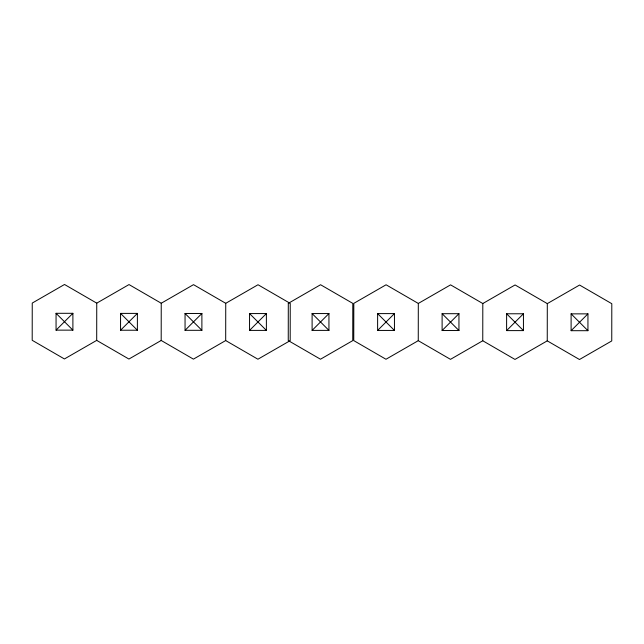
<?xml version="1.0" encoding="UTF-8"?>
<svg xmlns="http://www.w3.org/2000/svg" width="644" height="644" viewBox="0 0 644 644"><rect width="100%" height="100%" fill="white"/><g stroke="black" fill="none" stroke-linecap="round" stroke-linejoin="round"><path stroke-width="0.97" d="M96.697 340.386L96.745 303.147L64.521 284.487L32.248 303.066L32.2 340.298L64.424 358.958L96.697 340.386L128.921 359.046L161.193 340.467L193.417 359.135L225.69 340.555L257.914 359.215L290.186 340.644L290.243 303.404L258.019 284.745L225.738 303.316L225.69 340.555M161.193 340.467L161.242 303.235L193.514 284.656L225.738 303.316M418.262 340.684L418.31 303.445L386.086 284.785L353.814 303.356L353.757 340.596L385.981 359.255L418.262 340.684L450.486 359.344L482.759 340.765L514.983 359.433L547.255 340.853L579.479 359.513L611.752 340.934L611.8 303.702L579.576 285.042L547.303 303.614L515.079 284.954L482.807 303.533L450.583 284.865L418.31 303.445M482.759 340.765L482.807 303.533M547.255 340.853L547.303 303.614M72.893 313.306L56.06 330.139L56.06 313.306L72.893 313.306L72.893 330.139L56.06 330.139M137.389 313.395L120.557 330.227L120.557 313.395L137.389 313.395L137.389 330.227L120.557 330.227M201.886 313.475L185.053 330.308L185.053 313.475L201.886 313.475L201.886 330.308L185.053 330.308M266.383 313.564L249.55 330.396L249.55 313.564L266.383 313.564L266.383 330.396L249.55 330.396M328.939 313.556L312.107 330.396L312.107 313.564L328.939 313.556L328.939 330.388L312.107 330.396M394.45 313.604L377.617 330.436L377.617 313.604L394.45 313.604L394.45 330.436L377.617 330.436M458.947 313.692L442.114 330.525L442.114 313.692L458.947 313.692L458.947 330.525L442.114 330.525M523.443 313.773L506.611 330.605L506.611 313.773L523.443 313.773L523.443 330.605L506.611 330.605M587.94 313.861L571.107 330.694L571.107 313.861L587.94 313.861L587.94 330.694L571.107 330.694M96.745 303.147L129.017 284.567L161.242 303.235M571.107 313.861L587.94 330.694M506.611 313.773L523.443 330.605M442.114 313.692L458.947 330.525M377.617 313.604L394.45 330.436M312.107 313.564L328.939 330.388M249.55 313.564L266.383 330.396M185.053 313.475L201.886 330.308M120.557 313.395L137.389 330.227M56.06 313.306L72.893 330.139M288.303 303.34L288.254 340.571L320.479 359.215L352.751 340.62L352.799 303.38L320.575 284.737L288.303 303.34"/></g></svg>
